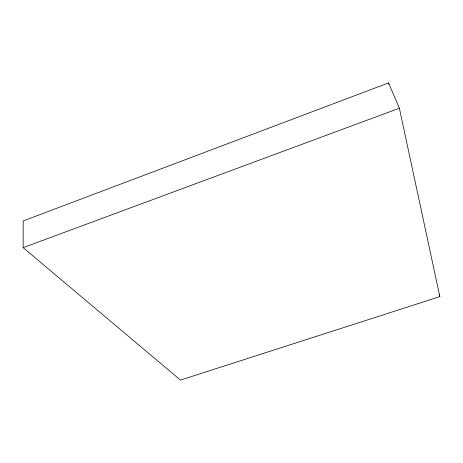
<?xml version="1.0" encoding="UTF-8"?>
<svg xmlns="http://www.w3.org/2000/svg" width="463" height="463" viewBox="0 0 463 463"><rect width="100%" height="100%" fill="white"/><g stroke="black" fill="none" stroke-linecap="round" stroke-linejoin="round"><path stroke-width="0.69" d="M23.15 247.653L23.179 220.938L388.579 82.912L399.366 108.215L439.85 296.627L180.483 380.088L23.15 247.653L399.366 108.215M439.074 294.636L439.85 296.627M388.579 82.912L388.897 84.318"/></g></svg>
